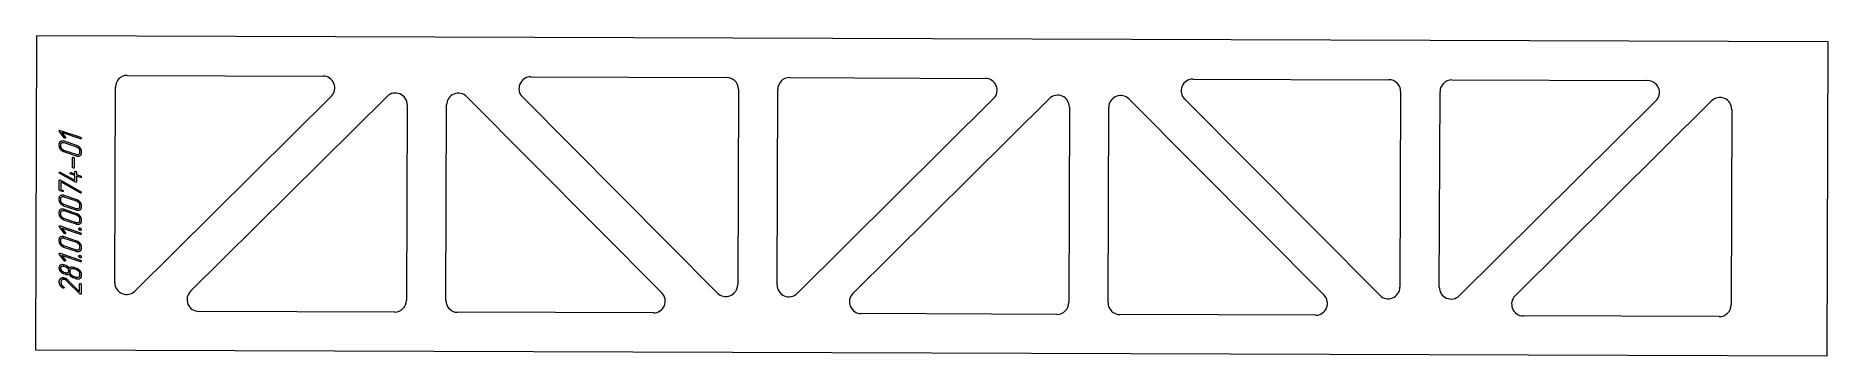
# Model space of a CAD drawing. Header units: millimetres. Extents: x 0 to 2277, y -8 to 400.
import ezdxf

# ---------------------------------------------------------------- set-up
doc = ezdxf.new("R2010")
doc.units = ezdxf.units.MM
doc.linetypes.add('K5LT_BASIC', pattern=[0])
doc.layers.add('Engraving', color=7, linetype='Continuous')

msp = doc.modelspace()

# ---------------------------------------------------------------- linework, layer by layer
at = {"color": 143, "linetype": 'K5LT_BASIC', "lineweight": 15, "true_color": 0x33acca}
for p, q in [((0, 0), (1.4, 400)), ((2277.2, 392.2), (1.4, 400)), ((2275.8, -7.8), (2277.2, 392.2)), ((116.2, 349.6), (365, 348.7)), ((628.8, 347.8), (877.6, 347)), ((957.6, 346.7), (1206.4, 345.8)), ((1470.2, 344.9), (1719, 344.1)), ((1799, 343.8), (2047.8, 342.9)), ((100.3, 85.8), (101.1, 334.6)), ((375.5, 323.1), (125.9, 75.1)), ((196.6, 74.9), (446.2, 322.8)), ((547.4, 322.5), (795.4, 72.8)), ((866.1, 72.6), (618.1, 322.2)), ((892.6, 331.9), (891.7, 83.1)), ((941.7, 82.9), (942.6, 331.7)), ((1216.9, 320.2), (967.3, 72.2)), ((1038, 72), (1287.6, 319.9)), ((1388.8, 319.6), (1636.8, 70)), ((1707.5, 69.7), (1459.6, 319.4)), ((1734, 329), (1733.1, 80.2)), ((1783.1, 80.1), (1784, 328.8)), ((471.8, 312.1), (470.9, 63.3)), ((520.9, 63.2), (521.8, 312)), ((1313.2, 309.2), (1312.3, 60.5)), ((1362.3, 60.3), (1363.2, 309.1)), ((2058.3, 317.3), (1808.7, 69.4)), ((1879.4, 69.1), (2129, 317.1)), ((2154.6, 306.4), (2153.8, 57.6)), ((455.9, 48.4), (207.1, 49.2)), ((784.7, 47.3), (535.9, 48.1)), ((1297.3, 45.5), (1048.5, 46.4)), ((1626.1, 44.4), (1377.3, 45.2)), ((2138.7, 42.6), (1889.9, 43.5)), ((2275.8, -7.8), (0, 0))]:
    msp.add_line(p, q, dxfattribs=at)
for centre, start, end in [((116.1, 334.6), 89.8038, 179.8038), ((364.9, 333.7), 314.8038, 89.8038), ((628.8, 332.8), 89.8038, 224.8038), ((877.6, 332), 359.8038, 89.8038), ((957.6, 331.7), 89.8038, 179.8038), ((1206.3, 330.8), 314.8038, 89.8038), ((1470.2, 329.9), 89.8038, 224.8038), ((1719, 329.1), 359.8038, 89.8038), ((1799, 328.8), 89.8038, 179.8038), ((2047.8, 327.9), 314.8038, 89.8038), ((456.8, 312.2), 359.8038, 134.8038), ((536.8, 311.9), 44.8038, 179.8038), ((1298.2, 309.3), 359.8038, 134.8038), ((1378.2, 309), 44.8038, 179.8038), ((2139.6, 306.4), 359.8038, 134.8038), ((115.3, 85.8), 179.8038, 314.8038), ((207.1, 64.2), 134.8038, 269.8038), ((784.7, 62.3), 269.8038, 44.8038), ((876.7, 83.2), 224.8038, 359.8038), ((956.7, 82.9), 179.8038, 314.8038), ((1048.6, 61.4), 134.8038, 269.8038), ((1626.1, 59.4), 269.8038, 44.8038), ((1718.1, 80.3), 224.8038, 359.8038), ((1798.1, 80), 179.8038, 314.8038), ((1890, 58.5), 134.8038, 269.8038), ((455.9, 63.4), 269.8038, 359.8038), ((535.9, 63.1), 179.8038, 269.8038), ((1297.3, 60.5), 269.8038, 359.8038), ((1377.3, 60.2), 179.8038, 269.8038), ((2138.8, 57.6), 269.8038, 359.8038)]:
    msp.add_arc(centre, 15, start, end, dxfattribs=at)
at = {"layer": 'Engraving', "color": 143, "linetype": 'K5LT_BASIC', "lineweight": 15, "true_color": 0x33acca}
for p, q in [((36, 270.2), (30.1, 278.2)), ((30.8, 279.6), (56.6, 270.8)), ((56.6, 268.8), (33.1, 276.8)), ((33.1, 276.8), (37.4, 271.1)), ((29.8, 260.2), (29.8, 262.2)), ((31.7, 259.5), (31.7, 261.5)), ((35.7, 266.1), (51.6, 260.7)), ((35.7, 264.1), (51.6, 258.7)), ((51.6, 248.8), (35.7, 254.2)), ((51.6, 246.8), (35.7, 252.2)), ((55.6, 253.4), (55.6, 251.4)), ((57.6, 252.7), (57.6, 250.7)), ((46.7, 232.9), (46.7, 244.9)), ((48.7, 244.2), (48.7, 232.2)), ((30, 225.1), (29.8, 225.8)), ((29.8, 204.1), (29.8, 216)), ((50.4, 213.9), (30.6, 224.6)), ((30.7, 226.5), (30.9, 226.4)), ((30.7, 216.7), (31, 216.6)), ((30.9, 226.4), (49.6, 216.3)), ((31, 216.6), (56.8, 201.8)), ((56.4, 200), (31.7, 214.1)), ((31.7, 214.1), (31.7, 204.4)), ((44.7, 225.8), (49.6, 224.1)), ((49.6, 222.1), (44.7, 223.8)), ((49.6, 224.1), (49.6, 227.1)), ((49.6, 216.3), (49.6, 222.1)), ((50.7, 213.8), (50.4, 213.9)), ((51.6, 226.4), (51.6, 223.4)), ((51.6, 223.4), (56.6, 221.7)), ((56.6, 219.7), (51.6, 221.4)), ((51.6, 221.4), (51.6, 214.4)), ((29.8, 191.3), (29.8, 193.3)), ((33.7, 201.8), (30.8, 202.8)), ((31.7, 204.4), (33.7, 203.7)), ((31.7, 190.6), (31.7, 192.6)), ((35.7, 197.2), (51.6, 191.8)), ((35.7, 195.2), (51.6, 189.8)), ((51.6, 179.9), (35.7, 185.3)), ((51.6, 177.9), (35.7, 183.3)), ((55.6, 184.5), (55.6, 182.5)), ((56.7, 199.9), (56.4, 200)), ((57.4, 201.3), (57.6, 200.6)), ((57.6, 183.8), (57.6, 181.8)), ((29.8, 173.5), (29.8, 175.5)), ((31.7, 172.8), (31.7, 174.8)), ((35.7, 179.5), (51.6, 174)), ((35.7, 177.5), (51.6, 172.1)), ((51.6, 162.1), (35.7, 167.5)), ((51.6, 160.1), (35.7, 165.5)), ((55.6, 166.7), (55.6, 164.7)), ((57.6, 166), (57.6, 164)), ((29.8, 138.7), (29.8, 140.7)), ((36, 148.7), (30.1, 156.7)), ((30.8, 158.1), (56.6, 149.3)), ((31.7, 138), (31.7, 140)), ((33.1, 155.3), (37.4, 149.6)), ((56.6, 147.3), (33.1, 155.3)), ((35.7, 144.6), (51.6, 139.2)), ((35.7, 142.6), (51.6, 137.2)), ((36, 113.9), (30.1, 121.8)), ((30.8, 123.3), (56.6, 114.5)), ((33.1, 120.5), (37.4, 114.8)), ((56.6, 112.5), (33.1, 120.5)), ((51.6, 127.3), (35.7, 132.7)), ((51.6, 125.3), (35.7, 130.7)), ((55.6, 131.9), (55.6, 129.9)), ((57.6, 131.2), (57.6, 129.2)), ((29.8, 104.2), (29.8, 104.8)), ((29.9, 103.6), (29.8, 104.2)), ((30.2, 102.4), (29.9, 103.6)), ((33.4, 109.2), (34.5, 109.1)), ((34.5, 109.1), (35.1, 109)), ((35.1, 109), (35.7, 108.8)), ((35.7, 108.8), (37.7, 108.1)), ((35.7, 106.8), (37.7, 106.1)), ((37.7, 98.2), (35.7, 98.9)), ((37.7, 96.2), (35.7, 96.9)), ((43.7, 99.1), (43.7, 101.1)), ((47.7, 105.7), (51.6, 104.4)), ((47.7, 103.7), (51.6, 102.4)), ((51.6, 92.5), (47.7, 93.8)), ((51.6, 90.5), (47.7, 91.8)), ((55.6, 97.1), (55.6, 95.1)), ((57.6, 96.4), (57.6, 94.4)), ((34.8, 78.7), (34.5, 78.9)), ((38.8, 88.6), (38.1, 89.1)), ((39.5, 87.9), (38.8, 88.6)), ((56.1, 71.3), (39.5, 87.9)), ((40.6, 89.2), (55.6, 74.2)), ((55.6, 74.2), (55.6, 84.2)), ((57.6, 83.5), (57.6, 71.7))]:
    msp.add_line(p, q, dxfattribs=at)
for points in [[(29.8, 278.9), (29.8, 279.3), (30, 279.6)], [(30.1, 278.2), (29.8, 278.5), (29.8, 278.9)], [(30, 279.6), (30.3, 279.8), (30.8, 279.6)], [(29.8, 262.2), (29.8, 264.6), (31.5, 265.8)], [(31.5, 255.3), (29.8, 257.7), (29.8, 260.2)], [(31.5, 265.8), (33.2, 267), (35.7, 266.1)], [(35.7, 252.2), (33.3, 253), (31.5, 255.3)], [(31.7, 261.5), (31.7, 263.1), (32.9, 263.9)], [(32.9, 256.3), (31.7, 257.9), (31.7, 259.5)], [(32.9, 263.9), (34.1, 264.7), (35.7, 264.1)], [(35.7, 254.2), (34.1, 254.7), (32.9, 256.3)], [(36.7, 269.7), (36.5, 269.7), (36, 270.2)], [(37.4, 269.7), (37.1, 269.5), (36.7, 269.7)], [(37.4, 271.1), (37.7, 270.7), (37.7, 270.3)], [(37.7, 270.3), (37.7, 269.9), (37.4, 269.7)], [(51.6, 260.7), (54.1, 259.9), (55.8, 257.5)], [(51.6, 258.7), (53.3, 258.2), (54.5, 256.6)], [(55.6, 251.4), (55.6, 249.8), (54.4, 249)], [(54.5, 256.6), (55.6, 255), (55.6, 253.4)], [(55.8, 257.5), (57.6, 255.2), (57.6, 252.7)], [(57.6, 250.7), (57.6, 248.4), (55.9, 247.2)], [(56.6, 270.8), (57.1, 270.7), (57.4, 270.3)], [(57.4, 268.9), (57.1, 268.7), (56.6, 268.8)], [(57.4, 270.3), (57.6, 269.9), (57.6, 269.5)], [(57.6, 269.5), (57.6, 269.3), (57.4, 268.9)], [(46.7, 244.9), (46.7, 245.2), (47, 245.4)], [(47, 232), (46.7, 232.4), (46.7, 232.9)], [(47, 245.4), (47.3, 245.6), (47.7, 245.5)], [(47.7, 231.6), (47.4, 231.7), (47, 232)], [(47.7, 245.5), (48, 245.4), (48.3, 245)], [(48.4, 231.6), (48.1, 231.4), (47.7, 231.6)], [(48.3, 245), (48.7, 244.7), (48.7, 244.2)], [(48.7, 232.2), (48.7, 231.8), (48.4, 231.6)], [(50, 227.6), (50.3, 227.8), (50.6, 227.7)], [(50.6, 227.7), (51, 227.6), (51.3, 227.2)], [(54.4, 249), (53.3, 248.2), (51.6, 248.8)], [(55.9, 247.2), (54.1, 245.9), (51.6, 246.8)], [(29.8, 225.8), (29.8, 226.2), (30, 226.4)], [(29.8, 216), (29.8, 216.5), (30, 216.7)], [(30, 226.4), (30.3, 226.7), (30.7, 226.5)], [(30.6, 224.6), (30.2, 224.8), (30, 225.1)], [(30, 216.7), (30.3, 216.9), (30.7, 216.7)], [(43.7, 225.1), (43.7, 225.5), (43.9, 225.7)], [(44, 224.3), (43.7, 224.7), (43.7, 225.1)], [(43.9, 225.7), (44.2, 225.9), (44.7, 225.8)], [(44.7, 223.8), (44.3, 223.9), (44, 224.3)], [(49.6, 227.1), (49.6, 227.4), (50, 227.6)], [(51.4, 213.8), (51.1, 213.6), (50.7, 213.8)], [(51.3, 227.2), (51.6, 226.9), (51.6, 226.4)], [(51.6, 214.4), (51.6, 214), (51.4, 213.8)], [(56.6, 221.7), (57.1, 221.5), (57.4, 221.2)], [(57.4, 219.7), (57.1, 219.5), (56.6, 219.7)], [(57.4, 221.2), (57.6, 220.8), (57.6, 220.4)], [(57.6, 220.4), (57.6, 220.2), (57.4, 219.7)], [(30.8, 202.8), (29.8, 203.1), (29.8, 204.1)], [(29.8, 193.3), (29.8, 195.7), (31.5, 196.9)], [(31.5, 186.4), (29.8, 188.8), (29.8, 191.3)], [(31.5, 196.9), (33.2, 198.1), (35.7, 197.2)], [(35.7, 183.3), (33.3, 184.1), (31.5, 186.4)], [(31.7, 192.6), (31.7, 194.3), (32.9, 195)], [(32.9, 187.4), (31.7, 189), (31.7, 190.6)], [(32.9, 195), (34.1, 195.8), (35.7, 195.2)], [(35.7, 185.3), (34.1, 185.8), (32.9, 187.4)], [(33.7, 203.7), (34.2, 203.6), (34.5, 203.2)], [(34.5, 201.8), (34.2, 201.6), (33.7, 201.8)], [(34.5, 203.2), (34.7, 202.8), (34.7, 202.4)], [(34.7, 202.4), (34.7, 202.2), (34.5, 201.8)], [(51.6, 191.8), (54.1, 191), (55.8, 188.6)], [(51.6, 189.8), (53.3, 189.3), (54.5, 187.7)], [(55.6, 182.5), (55.6, 180.9), (54.4, 180.1)], [(54.5, 187.7), (55.6, 186.1), (55.6, 184.5)], [(55.8, 188.6), (57.6, 186.3), (57.6, 183.8)], [(57.4, 200), (57.1, 199.7), (56.7, 199.9)], [(56.8, 201.8), (57, 201.7), (57.4, 201.3)], [(57.6, 200.6), (57.6, 200.3), (57.4, 200)], [(29.8, 175.5), (29.8, 177.9), (31.5, 179.1)], [(31.5, 168.7), (29.8, 171), (29.8, 173.5)], [(31.5, 179.1), (33.2, 180.3), (35.7, 179.5)], [(35.7, 165.5), (33.3, 166.3), (31.5, 168.7)], [(31.7, 174.8), (31.7, 176.5), (32.9, 177.2)], [(32.9, 169.6), (31.7, 171.2), (31.7, 172.8)], [(32.9, 177.2), (34.1, 178), (35.7, 177.5)], [(35.7, 167.5), (34.1, 168.1), (32.9, 169.6)], [(54.4, 180.1), (53.3, 179.3), (51.6, 179.9)], [(55.9, 178.3), (54.1, 177), (51.6, 177.9)], [(51.6, 174), (54.1, 173.2), (55.8, 170.9)], [(51.6, 172.1), (53.3, 171.5), (54.5, 169.9)], [(54.4, 162.3), (53.3, 161.5), (51.6, 162.1)], [(55.9, 160.5), (54.1, 159.2), (51.6, 160.1)], [(55.6, 164.7), (55.6, 163.1), (54.4, 162.3)], [(54.5, 169.9), (55.6, 168.3), (55.6, 166.7)], [(55.8, 170.9), (57.6, 168.5), (57.6, 166)], [(57.6, 181.8), (57.6, 179.5), (55.9, 178.3)], [(57.6, 164), (57.6, 161.8), (55.9, 160.5)], [(29.8, 157.4), (29.8, 157.8), (30, 158.1)], [(30.1, 156.7), (29.8, 157), (29.8, 157.4)], [(29.8, 140.7), (29.8, 143.1), (31.5, 144.3)], [(31.5, 133.8), (29.8, 136.2), (29.8, 138.7)], [(30, 158.1), (30.3, 158.3), (30.8, 158.1)], [(31.5, 144.3), (33.2, 145.5), (35.7, 144.6)], [(31.7, 140), (31.7, 141.7), (32.9, 142.4)], [(32.9, 134.8), (31.7, 136.4), (31.7, 138)], [(32.9, 142.4), (34.1, 143.2), (35.7, 142.6)], [(36.7, 148.2), (36.5, 148.2), (36, 148.7)], [(37.4, 148.2), (37.1, 148), (36.7, 148.2)], [(37.4, 149.6), (37.7, 149.2), (37.7, 148.8)], [(37.7, 148.8), (37.7, 148.4), (37.4, 148.2)], [(51.6, 139.2), (54.1, 138.4), (55.8, 136)], [(51.6, 137.2), (53.3, 136.7), (54.5, 135.1)], [(54.6, 154.4), (54.6, 154.9), (55.1, 155.3)], [(55.2, 153.1), (54.6, 153.7), (54.6, 154.4)], [(55.1, 155.3), (55.6, 155.6), (56.1, 155.4)], [(56.1, 152.4), (55.8, 152.5), (55.2, 153.1)], [(56.1, 155.4), (56.7, 155.2), (57.1, 154.7)], [(57.2, 152.4), (56.7, 152.2), (56.1, 152.4)], [(56.6, 149.3), (57.1, 149.2), (57.4, 148.8)], [(57.4, 147.4), (57.1, 147.2), (56.6, 147.3)], [(57.1, 154.7), (57.6, 154.1), (57.6, 153.4)], [(57.6, 153.4), (57.6, 152.7), (57.2, 152.4)], [(57.4, 148.8), (57.6, 148.4), (57.6, 148)], [(57.6, 148), (57.6, 147.8), (57.4, 147.4)], [(29.8, 122.6), (29.8, 123), (30, 123.2)], [(30.1, 121.8), (29.8, 122.2), (29.8, 122.6)], [(30, 123.2), (30.3, 123.5), (30.8, 123.3)], [(35.7, 130.7), (33.3, 131.5), (31.5, 133.8)], [(35.7, 132.7), (34.1, 133.2), (32.9, 134.8)], [(36.7, 113.3), (36.5, 113.4), (36, 113.9)], [(37.4, 114.8), (37.7, 114.4), (37.7, 114)], [(37.7, 114), (37.7, 113.6), (37.4, 113.4)], [(54.4, 127.5), (53.3, 126.7), (51.6, 127.3)], [(55.9, 125.7), (54.1, 124.4), (51.6, 125.3)], [(55.6, 129.9), (55.6, 128.3), (54.4, 127.5)], [(54.5, 135.1), (55.6, 133.5), (55.6, 131.9)], [(54.6, 119.6), (54.6, 120.1), (55.1, 120.4)], [(55.2, 118.3), (54.6, 118.8), (54.6, 119.6)], [(55.1, 120.4), (55.6, 120.7), (56.1, 120.6)], [(56.1, 117.6), (55.8, 117.7), (55.2, 118.3)], [(55.8, 136), (57.6, 133.7), (57.6, 131.2)], [(57.6, 129.2), (57.6, 126.9), (55.9, 125.7)], [(56.1, 120.6), (56.7, 120.4), (57.1, 119.8)], [(57.2, 117.6), (56.7, 117.4), (56.1, 117.6)], [(56.6, 114.5), (57.1, 114.4), (57.4, 114)], [(57.1, 119.8), (57.6, 119.3), (57.6, 118.6)], [(57.6, 118.6), (57.6, 117.9), (57.2, 117.6)], [(57.4, 114), (57.6, 113.6), (57.6, 113.2)], [(29.7, 86.8), (29.7, 89.6), (31.7, 91.2)], [(29.8, 104.8), (29.8, 107.3), (31.5, 108.5)], [(31.5, 100), (30.6, 101.2), (30.2, 102.4)], [(31.5, 108.5), (32.3, 109.1), (33.4, 109.2)], [(35.7, 96.9), (33.4, 97.7), (31.5, 100)], [(31.7, 104.2), (31.7, 105.9), (32.9, 106.6)], [(32.9, 101), (31.7, 102.6), (31.7, 104.2)], [(31.7, 91.2), (33.7, 92.9), (36.6, 91.9)], [(32.9, 106.6), (34.1, 107.4), (35.7, 106.8)], [(35.7, 98.9), (34, 99.4), (32.9, 101)], [(36.6, 91.9), (37.6, 91.6), (38.5, 90.9)], [(37.4, 113.4), (37.1, 113.2), (36.7, 113.3)], [(37.7, 108.1), (39.2, 107.6), (40.3, 106.7)], [(37.7, 106.1), (39.4, 105.6), (40.6, 104)], [(40.5, 98.4), (39.4, 97.6), (37.7, 98.2)], [(40.3, 95.9), (39.1, 95.7), (37.7, 96.2)], [(40.3, 106.7), (41.4, 105.8), (42.4, 104.3)], [(42.4, 96.8), (41.5, 96.1), (40.3, 95.9)], [(41.7, 100.8), (41.7, 99.1), (40.5, 98.4)], [(40.6, 104), (41.7, 102.4), (41.7, 100.8)], [(42.4, 104.3), (43, 105.5), (44.5, 105.9)], [(44.7, 93.6), (43.3, 95), (42.4, 96.8)], [(43.7, 101.1), (43.7, 102.8), (44.9, 103.6)], [(44.9, 95.9), (43.7, 97.5), (43.7, 99.1)], [(44.5, 105.9), (46, 106.3), (47.7, 105.7)], [(47.7, 91.8), (46.1, 92.3), (44.7, 93.6)], [(44.9, 103.6), (46, 104.3), (47.7, 103.7)], [(47.7, 93.8), (46, 94.4), (44.9, 95.9)], [(51.6, 104.4), (54.1, 103.5), (55.9, 101.2)], [(51.6, 102.4), (53.3, 101.8), (54.5, 100.3)], [(54.4, 92.7), (53.3, 91.9), (51.6, 92.5)], [(55.6, 95.1), (55.6, 93.5), (54.4, 92.7)], [(54.5, 100.3), (55.6, 98.7), (55.6, 97.1)], [(55.9, 101.2), (57.6, 98.9), (57.6, 96.4)], [(57.6, 94.4), (57.6, 92.1), (55.9, 90.9)], [(57.4, 112.6), (57.1, 112.3), (56.6, 112.5)], [(57.6, 113.2), (57.6, 113), (57.4, 112.6)], [(30.8, 82.8), (29.7, 84.7), (29.7, 86.8)], [(34.5, 78.9), (32, 80.6), (30.8, 82.8)], [(32.2, 88), (31.8, 87.2), (31.8, 86.2)], [(31.8, 86.2), (31.8, 84.8), (32.5, 83.4)], [(33.2, 89.4), (32.5, 88.9), (32.2, 88)], [(32.5, 83.4), (33.3, 81.9), (35.1, 80.6)], [(36.6, 89.8), (34.6, 90.5), (33.2, 89.4)], [(35.5, 78.8), (35.3, 78.6), (34.8, 78.7)], [(35.1, 80.6), (35.5, 80.3), (35.6, 80.1)], [(35.8, 79.4), (35.8, 79), (35.5, 78.8)], [(35.6, 80.1), (35.7, 79.8), (35.8, 79.4)], [(38.1, 89.1), (37.3, 89.6), (36.6, 89.8)], [(38.5, 90.9), (39.4, 90.3), (40.6, 89.2)], [(55.9, 90.9), (54.1, 89.6), (51.6, 90.5)], [(55.6, 84.2), (55.6, 84.6), (55.9, 84.8)], [(55.9, 84.8), (56.3, 85), (56.6, 84.9)], [(56.5, 71), (56.3, 71.1), (56.1, 71.3)], [(57.3, 71.1), (57, 70.9), (56.5, 71)], [(56.6, 84.9), (57, 84.8), (57.3, 84.4)], [(57.3, 84.4), (57.6, 84), (57.6, 83.5)], [(57.6, 71.7), (57.6, 71.3), (57.3, 71.1)]]:
    msp.add_open_spline(points, degree=2, dxfattribs=at)

doc.saveas('drawing.dxf')
